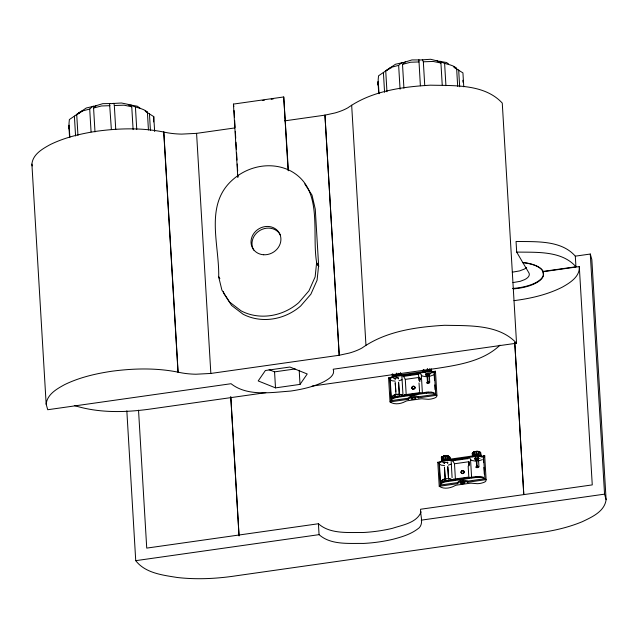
<?xml version="1.0" encoding="UTF-8"?>
<svg xmlns="http://www.w3.org/2000/svg" width="638" height="638" viewBox="0 0 638 638"><rect width="100%" height="100%" fill="white"/><g stroke="black" fill="none" stroke-linecap="round" stroke-linejoin="round"><path stroke-width="0.96" d="M396.334 373.222L396.645 375.288L396.772 373.206M427.237 368.844L427.54 370.925L427.675 368.836M445.818 455.66C447.182 466.641 442.828 451.624 449.04 456.553L449.79 457.478L449.942 460.086M476.706 451.273C478.452 462.151 473.811 448.618 478.556 451.6L478.396 455.38L480.334 455.62L480.127 452.143L478.149 451.369M68.529 128.716L68.848 125.207L69.558 137.146M145.919 111.714L153.766 116.618L153.583 121.898M377.696 84.982L378.007 81.584L378.717 93.515M400.544 373.493L400.584 373.094L400.688 374.833M423.273 372.385L423.313 371.97M441.552 461.314L441.4 457.255L442.692 456.433M441.568 461.13L442.086 460.397L442.939 460.413L442.325 460.237L442.118 456.76L445.491 455.668M442.086 457.127L443.833 455.931M449.79 457.478L449.264 458.212M449.957 459.91L449.838 456.96L448.538 456.25M472.232 453.801L473.045 452.813L472.28 453.291L472.487 456.768M472.28 453.291L473.428 452.143L476.331 451.281M472.965 453.171L473.595 452.031M479.983 455.915L480.924 456.417L480.757 452.589L479.449 451.895L479.983 452.669M316.584 263.079L315.132 276.892L308.936 290.848L298.712 302.675A49.947 44.812 -30.2 0 1 241.084 310.85L229.632 302.101L221.904 290.123L218.698 276.972C219.48 244.099 203.945 204.319 233.269 179.238A49.947 44.82 -30.2 0 1 290.888 171.064C324.056 189.215 311.336 232.742 316.727 263.063L318.673 266.397L316.727 263.063M318.529 266.421L317.078 280.234L310.889 294.182L300.657 306.009A49.947 44.812 -30.2 0 1 243.03 314.191L231.578 305.435L223.85 293.464L223.412 291.582M284.779 120.845L324.949 115.143L334.998 112.958A43.87 17.633 -3.4 0 0 347.869 107.798C371.723 90.979 401.956 86.872 430.419 85.173C454.479 85.763 484.553 83.881 502.265 103.085L516.541 343.212L333.203 369.227C335.476 375.072 328.506 379.171 324.24 381.54C313.768 386.803 302.165 389.324 290.649 391.07C271.222 392.442 247.416 396.637 231.06 383.717L47.73 409.732L46.167 404.205L31.9 164.094C32.793 154.244 42.65 148.734 50.442 144.483C65.204 137.298 81.377 133.541 97.542 131.133C120.151 128.126 143.414 127.648 165.8 132.465A43.671 17.553 -3.4 0 0 181.678 134.108L196.6 133.358L234.808 127.935M46.167 404.205C47.06 394.364 56.91 388.845 64.701 384.594C79.471 377.409 95.644 373.661 111.809 371.244C134.419 368.246 157.682 367.759 180.068 372.576A43.679 17.561 -3.4 0 0 195.946 374.227L210.843 373.445L339.217 355.262L349.265 353.069A43.87 17.633 -3.4 0 0 362.137 347.917C385.99 331.09 416.223 326.991 444.678 325.284C468.739 325.882 498.82 323.992 516.533 343.204M513.454 288.894A32.849 13.199 -3.4 0 0 543.432 275.409L542.731 271.014A32.857 13.207 -3.4 0 0 523.639 262.752L522.889 262.712L516.684 252.074L516.054 241.467C535.8 241.842 561.129 239.888 575.309 256.157L590.286 254.036L591.833 259.538L606.1 499.658C604.625 511.564 591.761 517.163 582.191 521.74C567.182 527.945 551.168 531.374 535.083 533.28L236.794 575.699C217.231 578.706 196.99 579.759 177.181 577.486C162.69 575.117 145.297 573.179 135.734 560.666L126.834 410.84M391.102 400.648L392.394 398.83L396.222 397.466L426.304 393.168L432.636 393.12L435.69 394.324L434.39 372.48L431.336 371.276L426.631 371.125L394.922 375.623L390.336 377.576L389.81 378.805L391.102 400.648L408.288 398.208C410.027 395.337 415.633 395.249 418.512 396.756L418.576 397.841L436.902 395.241C437.373 397.745 433.633 398.319 431.87 398.854A9.426 3.788 -3.4 0 1 428.154 399.3L423.576 398.941A4.378 1.762 -3.4 0 0 420.594 398.87L407.722 400.696A4.378 1.762 -3.4 0 0 405.337 401.493C400.903 403.926 394.308 405.002 390.017 401.892L388.59 377.879L390.432 378.087M440.316 485.032L441.6 483.213L445.428 481.85L475.509 477.551L481.842 477.503L484.896 478.707L483.596 456.864L480.55 455.668L475.836 455.508L444.128 460.014L439.542 461.96L439.016 463.196L440.316 485.032L457.494 482.599C459.232 479.728 464.847 479.632 467.718 481.148L467.782 482.232L486.108 479.632C486.579 482.137 482.838 482.703 481.076 483.237A9.426 3.788 -3.4 0 1 477.36 483.692L472.782 483.325A4.378 1.762 -3.4 0 0 469.807 483.253L456.928 485.079A4.378 1.762 -3.4 0 0 454.551 485.885C450.117 488.309 443.514 489.386 439.231 486.284L437.804 462.271L439.295 462.056L439.351 463.116M434.031 372.353L433.984 371.444L435.475 371.228L435.339 372.568M421.112 511.851C416.837 522.929 402.482 524.986 392.466 528.32A68.992 27.729 -3.4 0 1 377.999 531.071A68.992 27.729 -3.4 0 1 362.767 532.531C348.077 532.299 330.149 534.245 318.418 523.75L146.732 548.106L138.534 410.178M128.342 104.568L131.755 106.761L133.111 129.626M440.563 483.165L439.43 464.105L439.502 462.981L440.244 462.359L444.128 460.931L475.948 456.417L480.781 456.609L482.288 457.279M378.996 93.73L378.174 79.814L378.541 75.818L395.432 64.271L403.088 62.548A2.089 0.837 -3.4 0 0 403.718 62.484L411.957 59.924L419.652 59.924A2.129 0.853 -3.4 0 0 420.259 59.988L420.897 59.972A2.64 1.061 -3.4 0 0 421.519 59.884L430.65 59.27L437.349 60.945A2.129 0.853 -3.4 0 0 437.764 61.128A2.48 0.997 -3.4 0 0 438.465 61.272A2.129 0.853 -3.4 0 0 439.096 61.296L446.488 62.492L448.61 64.007M484.545 456.96L484.681 455.62L483.197 455.827L483.253 456.888M429.103 375.335L429.207 375.926L428.776 375.192M478.54 460.11L477.982 459.583L478.54 460.11L478.923 466.593M448.945 456.896L449.806 457.302M128.126 104.361L121.475 103.005L112.511 103.508A2.64 1.061 -3.4 0 1 111.889 103.595L111.251 103.611A2.129 0.853 -3.4 0 1 110.645 103.547L102.79 103.659L94.719 106.107A2.089 0.837 -3.4 0 1 94.081 106.171L86.258 108.005L76.712 114.473L77.956 135.36M415.139 399.165L415.856 398.12L414.126 397.426L411.67 397.777L410.952 398.822L412.682 399.516L415.139 399.165L415.043 397.562L412.587 397.913L410.856 397.219M464.344 483.556L465.07 482.511L463.332 481.818L460.875 482.161L460.157 483.205L461.888 483.899L464.344 483.556L464.249 481.953L461.8 482.304L461.888 483.899M300.027 384.395L307.229 373.98L289.899 367.033L265.384 370.511L258.191 380.934L275.512 387.872L300.027 384.395L299.19 370.271M479.449 451.816L478.46 451.433M500.017 345.134C483.468 361.092 458.866 364.936 437.277 368.333L312.118 386.094M444.04 455.875L444.311 459.831L442.325 460.237M76.712 114.473L81.401 111.235L89.711 109.05L92.319 106.737A3.692 0.686 -19.5 0 1 92.717 106.466L93.3 106.155M94.99 131.899L93.579 108.029L96.226 105.653A3.19 0.59 -20.1 0 0 96.29 105.477L96.234 105.39M386.963 91.736L385.719 70.85L390.576 67.492L398.646 65.371L401.318 63.002M403.926 88.219L402.506 64.358L405.226 61.918A3.198 0.598 -19 0 0 405.297 61.742L405.274 61.695M474.72 451.568L473.013 452.398L473.221 455.875L475.198 455.492L474.879 451.545M351.666 105.238L365.957 345.333M441.36 457.653L441.935 457.215M441.927 457.39L441.344 457.837L441.743 458.475M403.056 395.887L405.393 395.488M433.76 374.841L429.007 376.564M79.439 112.703L69.367 119.553L69.008 123.445L69.837 137.361M76.313 114.888L81.257 111.873M385.48 71.145L390.065 68.29M393.391 376.117L392.394 376.348L392.96 376.723M398.311 375.288L398.535 373.326M398.686 375.367L400.201 375.607M423.911 369.753L424.015 371.491L427.34 370.582M429.446 368.955L429.238 371.029L431.129 371.236L431.025 369.498M447.517 459.679L447.294 455.779M447.892 459.751L448.985 459.687M472.519 456.361L473.723 456.13M80.508 111.985L79.622 112.583M389.435 68.41L388.446 69.079M418.536 374.307L418.943 374.187L403.072 376.444L403.607 376.468L405.289 379.355M419.629 392.721L420.035 392.601L404.165 394.85L404.699 394.882M467.742 458.698L468.156 458.578L452.278 460.827L452.813 460.859L454.495 463.738L455.42 479.274M468.842 477.104L469.249 476.985L453.371 479.242L453.905 479.266M82.366 110.701L82.549 111.068A2.137 0.861 -3.4 0 1 82.414 111.323M418.895 59.677L420.386 85.803M401.725 62.731L402.131 62.508M482.36 459.671L478.213 460.947M401.956 379.746L399.021 380.782M451.17 464.137L448.227 465.166M110.143 103.42L109.648 103.691A3.302 0.805 -1.8 0 0 109.592 103.882L111.371 129.538M426.463 375.367L428.337 375.104M475.669 459.759L477.551 459.488M93.579 108.029L101.41 105.972L109.959 105.677M402.506 64.358L410.577 62.237L418.967 61.942M431.129 371.236L430.483 371.507L431.751 371.683M443.793 456.114L445.444 455.867M444 459.591L445.643 459.344M474.688 451.744L476.339 451.497M474.895 455.221L476.546 454.974M426.782 374.434L427.803 374.291M426.854 375.216L427.731 376.396M428.114 383.263L427.324 382.162A1.531 0.614 -3.4 0 0 426.615 382.864A1.531 0.614 -3.4 0 0 427.97 383.271L427.843 375.08M428.098 382.042L428.895 383.143A1.531 0.614 -3.4 0 0 429.597 382.441A1.531 0.614 -3.4 0 0 428.242 382.034L428.05 381.58M475.988 458.826L477.009 458.674M476.666 466.522L476.53 466.545A1.531 0.614 -3.4 0 0 475.82 467.255A1.531 0.614 -3.4 0 0 477.176 467.662L476.873 459.48L477.575 460.692L476.937 460.78L476.227 459.567L476.666 466.522L477.32 467.646M477.304 466.426L478.101 467.526A1.531 0.614 -3.4 0 0 478.803 466.825A1.531 0.614 -3.4 0 0 477.455 466.418L477.256 465.963M433.074 372.887L431.575 372.225L426.742 372.034L394.922 376.548L391.03 377.975L390.296 378.589L390.225 379.722L391.421 399.731M434.271 392.904L431.264 392.035L426.248 392.258L396.11 396.565L393.271 397.426L391.66 398.933M483.476 477.296L480.478 476.426L475.462 476.65L445.324 480.948L442.485 481.818L440.866 483.317M237.791 177.396L233.436 104.09L283.727 96.96L288.376 170.761M262.322 100.533L264.291 100.254M271.198 99.273L273.168 98.994M542.81 271.461L575.939 266.764L575.309 256.157M542.826 271.764L579.296 266.588C580.109 276.653 569.838 282.929 562.198 287.204C547.181 294.756 530.561 298.528 513.973 300.65M269.092 369.673L274.563 371.866L295.155 368.947M265.807 392.665L152.474 408.743C126.755 412.515 99.512 413.424 74.335 405.529M418.911 377.449L405.289 379.379L406.215 394.882M419.294 377.369L419.724 377.305L419.964 381.309L419.533 381.372L419.294 377.369L420.147 378.828M420.131 379.474L419.286 378.27L420.003 379.498M407.323 395.209L414.078 394.252M416.008 393.981L418.903 393.566M418.512 396.756L435.69 394.324M390.017 401.892L408.352 399.292L408.288 398.208M454.495 463.77L468.125 461.84M452.669 480.151L455.564 479.736M457.494 479.465L460.389 479.05M462.319 478.779L469.082 477.822M467.718 481.148L484.896 478.707M439.231 486.284L457.558 483.684L457.494 482.599M135.734 560.666L319.064 534.652C330.803 545.147 348.723 543.201 363.421 543.44A68.992 27.729 -3.4 0 0 378.645 541.981A68.992 27.729 -3.4 0 0 393.112 539.23C401.541 537.036 410.17 534.469 417.284 529.261C424.741 524.875 420.131 515.879 420.578 509.252L592.263 484.896L579.296 266.588M421.224 520.161L604.553 494.147L606.1 499.658M140.177 108.269L137.314 106.227L130.088 104.919A2.129 0.853 -3.4 0 1 129.458 104.895A2.48 0.997 -3.4 0 1 128.74 104.752M420.841 393.295L421.351 393.303M512.33 272.187L519.667 270.895L524.125 269.172A18.63 7.489 -3.4 0 0 526.597 267.593M512.952 282.594L520.281 281.302L524.747 279.58A18.63 7.489 -3.4 0 0 528.862 272.777L522.889 262.712M516.684 252.074C536.43 252.449 561.759 250.495 575.939 266.764M422.452 59.557L423.337 61.79L433.194 61.447L440.922 63.018L442.222 84.894M113.229 103.3L113.971 103.755L114.322 105.525L124.027 105.182L131.755 106.761M427.779 370.574L429.549 370.694M396.437 374.961L393.112 375.854L393.008 374.115M396.876 374.945L398.638 375.064M476.777 451.481L478.556 451.6M445.874 455.851L447.637 455.979M476.985 454.958L478.763 455.077M446.082 459.328L447.844 459.456M426.463 376.747L422.316 376.061L420.003 373.262L401.868 375.878L402.961 394.587M475.669 461.13L471.522 460.453L469.385 457.693M395.281 381.157L391.995 380.758L390.233 379.722M444.495 465.549L441.201 465.15L439.438 464.105M449.662 479.01L449.662 479.01A5.04 2.026 -3.4 0 1 450.883 479.385M469.369 457.677L451.114 460.237L452.095 477.639M440.068 61.184C445.188 64.789 452.015 63.904 456.625 68.386L457.685 86.282M130.726 104.903C135.551 107.902 142.84 107.966 147.378 112.073L148.447 129.969M424.015 371.491L424.605 371.619M473.221 455.875L473.731 455.979M447.517 455.803L449.208 456.513L449.415 459.99M453.626 66.838L456.625 68.386M454.232 67.548L462.933 72.884L463.762 86.808M145.169 110.932L147.378 112.073M440.922 63.018L437.078 60.634M438.673 463.052L437.804 462.271M418.576 397.841C415.697 396.334 410.09 396.421 408.352 399.292M467.782 482.232C464.911 480.717 459.296 480.813 457.558 483.684M429.103 374.554L429.334 374.953M478.309 458.945L478.54 459.344M426.2 375.399L425.969 375M475.406 459.791L475.174 459.384M388.59 377.879L388.933 378.294M304.804 183.951L312.022 195.132L315.276 209.16L318.673 266.397M469.289 463.068L468.444 461.856L469.161 463.084M419.956 378.693L419.365 377.457L419.413 378.254M469.337 463.866L468.491 462.662L469.209 463.882M233.436 104.09L233.843 106.578M218.85 276.948L219.823 278.615M218.698 276.972L219.671 278.639M210.843 373.445L196.576 133.326M483.197 455.827L483.341 456.274M31.9 164.094L32.155 165.952M427.46 382.13L427.021 375.184M590.286 254.036L604.553 494.147M514.786 342.63L523.806 494.45M514.738 342.542L523.758 494.362M462.861 80.26L462.981 82.246M484.681 455.62L486.108 479.632M483.341 457.869L483.604 462.638M483.907 467.399L484.29 474.074M458.666 69.845L459.671 86.744M480.757 453.985L480.908 456.593M480.334 452.294L480.542 455.771M478.923 451.68L479.13 455.157M474.297 451.848L474.505 455.325M474.209 455.715L474.265 456.633M475.454 476.642L475.509 477.559M472.782 452.557L472.989 456.034M470.549 459.687L471.626 477.798M444.63 63.776L445.93 85.651M468.164 466.091L468.747 475.908M463.236 480.215L463.332 481.818M449.407 456.656L449.567 459.264M448.004 456.05L448.211 459.527M448.578 478.46L447.78 466.609L448.538 479.266M423.337 61.79L424.756 85.651M445.723 459.751L445.779 460.676M446.967 480.685L447.023 481.602M445.292 479.912L444.439 467.088L445.196 479.744M443.41 456.21L443.617 459.687M441.879 456.92L442.086 460.397M435.475 371.228L436.902 395.241M433.984 371.444L434.047 372.496M434.127 373.485L434.51 380.16M434.813 384.921L435.076 389.69M431.615 370.287L431.719 372.034M431.176 368.772L431.336 371.38M429.821 369.027L429.924 370.766M429.326 375.718L429.717 382.21M425.004 371.324L425.06 372.241M426.248 392.25L426.304 393.175M423.68 369.912L423.784 371.651M423.106 369.952L423.257 372.56M421.343 375.296L422.42 393.407M418.52 374.339L418.887 380.471M419.03 382.928L419.541 391.517M398.646 65.371L400.066 89.232M412.587 397.913L412.682 399.516M383.398 72.461L384.578 92.35M400.6 372.919L400.704 374.658M400.257 373.142L400.361 374.881M398.902 373.405L399.005 375.144M399.428 395.05L398.575 382.226L399.324 394.882M396.517 375.367L396.573 376.284M397.761 396.294L397.817 397.211M395.855 391.628L395.233 382.696L395.927 394.38M392.777 374.275L392.88 376.013M392.529 374.091L392.689 376.699M392.203 374.139L392.346 376.922M390.081 377.672L390.145 378.733M318.418 523.75L319.064 534.652M283.727 96.96L288.081 170.258M274.563 371.866L275.512 387.872M234.082 110.533L234.489 117.472M234.664 120.438L235.079 127.377M235.318 131.34L235.725 138.271M235.964 142.234L236.371 149.172M236.61 153.128L237.025 160.066M237.256 164.03L237.671 170.96M237.902 174.924L238.022 176.901M230.82 396.924L239.075 535.848M230.765 396.836L239.019 535.76M163.838 132.01L178.106 372.129M163.735 132.026L178.002 372.137M153.766 116.618L154.651 131.532M149.428 113.524L150.432 130.431M135.455 107.511L136.755 129.386M114.322 105.525L115.741 129.386M89.711 109.05L91.067 131.914M74.391 116.084L75.571 135.974M464.177 472.367A1.539 1.38 -30.2 0 1 463.826 473.053M463.531 473.324A1.539 1.38 -30.2 0 1 461.386 472.997A1.539 1.38 -30.2 0 1 462.119 470.964A1.539 1.38 -30.2 0 1 464.129 471.641M463.483 473.236A1.539 1.38 -30.2 0 1 461.178 472.463A1.539 1.38 -30.2 0 1 463.092 470.74A1.539 1.38 -30.2 0 1 463.778 472.973M441.775 482.671A5.471 2.201 -3.4 0 1 448.713 480.709M441.895 481.921A5.471 2.201 -3.4 0 1 445.372 478.835A5.471 2.201 -3.4 0 1 452.31 480.103M442.102 480.605A5.04 2.026 -3.4 0 1 442.357 480.294M442.724 479.991A5.04 2.026 -3.4 0 1 445.866 478.939M451.281 479.585A5.04 2.026 -3.4 0 1 451.887 480.167M442.74 482.113A5.04 2.026 -3.4 0 1 443.171 481.834M446.448 480.924A5.04 2.026 -3.4 0 1 447.214 480.869M443.625 480.135A4.378 1.762 -3.4 0 1 443.785 480.031M445.26 479.465A4.378 1.762 -3.4 0 1 445.507 479.401A4.602 1.85 -3.4 0 1 445.763 479.337M441.895 482.711A5.471 2.201 -3.4 0 1 446.76 480.916M444.263 463.571A1.858 0.75 -3.4 0 1 444.766 462.606A1.858 0.75 -3.4 0 1 447.158 462.518A1.858 0.75 -3.4 0 1 447.485 463.459M444.024 462.725A1.858 0.75 -3.4 0 1 444.614 462.175M447.525 462.231A1.858 0.75 -3.4 0 1 447.74 462.598M442.748 462.43A3.286 1.324 -3.4 0 1 443.107 462.095M475.454 459.328A1.858 0.75 -3.4 0 1 475.549 458.267A1.858 0.75 -3.4 0 1 478.181 458.172A1.858 0.75 -3.4 0 1 478.077 459.24M474.975 458.531A1.858 0.75 -3.4 0 1 474.927 458.339M475.007 458.14A1.858 0.75 -3.4 0 1 475.525 457.789M478.149 457.701A1.858 0.75 -3.4 0 1 478.596 458.02M476.514 476.881A1.643 0.662 -3.4 0 1 478.181 476.498A1.643 0.662 -3.4 0 1 479.505 476.937M475.342 458.738A1.699 0.686 -3.4 0 1 475.111 458.339M475.238 458.124A1.699 0.686 -3.4 0 1 475.924 457.773M477.91 457.749A1.699 0.686 -3.4 0 1 478.444 458.084M475.749 459.934A1.691 0.678 -3.4 0 1 475.589 458.977A1.691 0.678 -3.4 0 1 477.974 458.794A1.691 0.678 -3.4 0 1 478.133 459.751M479.951 458.275A3.174 1.276 -3.4 0 1 479.712 458.674M476.211 453.833A1.587 0.638 -3.4 0 1 477.184 453.817M444.407 463.1A1.755 0.702 -3.4 0 1 444.2 462.901M444.168 462.686A1.755 0.702 -3.4 0 1 444.59 462.263M447.405 462.223A1.755 0.702 -3.4 0 1 447.653 462.638M395.783 376.069A1.755 0.702 -3.4 0 1 396.605 375.949M427.101 371.611A1.755 0.702 -3.4 0 1 428.329 371.619M394.962 378.302A1.755 0.702 -3.4 0 1 395.089 378.079M396.31 377.608A1.755 0.702 -3.4 0 1 397.849 377.688M398.439 378.254A1.755 0.702 -3.4 0 0 398.407 378.031A1.858 0.75 -3.4 0 1 398.535 378.206M393.51 378.318A3.174 1.276 -3.4 0 1 393.758 377.919M426.543 375.543A1.691 0.678 -3.4 0 1 426.383 374.594A1.691 0.678 -3.4 0 1 428.768 374.41A1.691 0.678 -3.4 0 1 428.927 375.359M428.026 375.623A1.691 0.678 -3.4 0 1 427.5 375.662M426.471 374.498A1.699 0.686 -3.4 0 1 425.937 374.163M426.032 373.74A1.699 0.686 -3.4 0 1 426.312 373.541M429.039 373.509A1.699 0.686 -3.4 0 1 429.238 373.693M430.682 373.493A3.174 1.276 -3.4 0 1 430.746 373.884M412.3 388.797A1.539 1.38 -30.2 0 1 413.081 386.604A1.539 1.38 -30.2 0 1 415.043 387.697M415.019 388.071A1.539 1.38 -30.2 0 1 414.668 388.749M413.631 389.316A1.539 1.38 -30.2 0 1 412.555 389.052M413.918 389.076A1.539 1.38 -30.2 0 1 411.965 387.737A1.539 1.38 -30.2 0 1 414.245 386.5A1.539 1.38 -30.2 0 1 414.277 388.885M395.337 379.331A1.858 0.75 -3.4 0 1 395.217 378.374A1.858 0.75 -3.4 0 1 397.554 378.039A1.858 0.75 -3.4 0 1 398.479 378.884M395.313 378.852A1.858 0.75 -3.4 0 1 395.034 378.709M394.818 378.334A1.858 0.75 -3.4 0 1 395.097 377.951M396.74 377.521A1.858 0.75 -3.4 0 1 397.665 377.592M426.623 375.048A1.858 0.75 -3.4 0 1 426.032 374.043A1.858 0.75 -3.4 0 1 428.592 373.685A1.858 0.75 -3.4 0 1 429.183 374.681M426.216 374.466A1.858 0.75 -3.4 0 1 425.769 374.147M430.778 373.437A3.286 1.324 -3.4 0 1 430.857 373.772M427.133 392.657A1.643 0.662 -3.4 0 1 428.329 392.155M392.689 397.53A5.471 2.201 -3.4 0 1 396.557 394.388A5.471 2.201 -3.4 0 1 403.224 396.038M392.769 396.541A5.04 2.026 -3.4 0 1 395.903 394.683M396.653 394.547A5.04 2.026 -3.4 0 1 400.449 394.619M401.087 394.778A5.04 2.026 -3.4 0 1 402.682 395.775M398.774 396.469A5.04 2.026 -3.4 0 1 399.516 396.509M395.568 395.209A4.41 1.77 -3.4 0 1 395.807 395.137M392.569 398.287A5.471 2.201 -3.4 0 1 392.809 397.96M393.399 397.689A5.471 2.201 -3.4 0 1 396.732 396.613M397.546 396.525A5.471 2.201 -3.4 0 1 399.189 396.501M538.895 267.163A32.849 13.199 -3.4 0 1 512.481 288.464M523.631 262.545A32.849 13.199 -3.4 0 1 538.225 266.764M128.756 104.752A2.129 0.853 -3.4 0 1 128.358 104.568M391.421 67.7A2.48 0.997 -3.4 0 1 391.102 67.939M401.406 62.979A3.692 0.646 -20.5 0 1 401.82 62.707M253.78 250.152A15.336 13.765 -30.2 0 1 260.248 230.246A15.336 13.765 -30.2 0 1 280.513 235.151M468.938 461.689L468.499 461.752L468.739 465.764L469.169 465.7L468.938 461.689M324.949 115.143L339.217 355.262L324.949 115.143M462.207 473.324A1.539 1.38 -30.2 0 0 463.938 471.346A1.539 1.38 -30.2 0 0 461.402 471.075A1.539 1.38 -30.2 0 0 462.207 473.324M413.001 388.941A1.539 1.38 -30.2 0 0 414.732 386.955A1.539 1.38 -30.2 0 0 412.196 386.684A1.539 1.38 -30.2 0 0 413.001 388.941M400.975 396.541A5.471 2.201 -3.4 0 0 393.168 397.649A5.471 2.201 -3.4 0 1 400.975 396.533M263.677 254.761A15.336 13.765 -30.2 0 0 279.907 234.258A15.336 13.765 -30.2 0 0 254.315 232.798A15.336 13.765 -30.2 0 0 263.677 254.761"/></g></svg>
